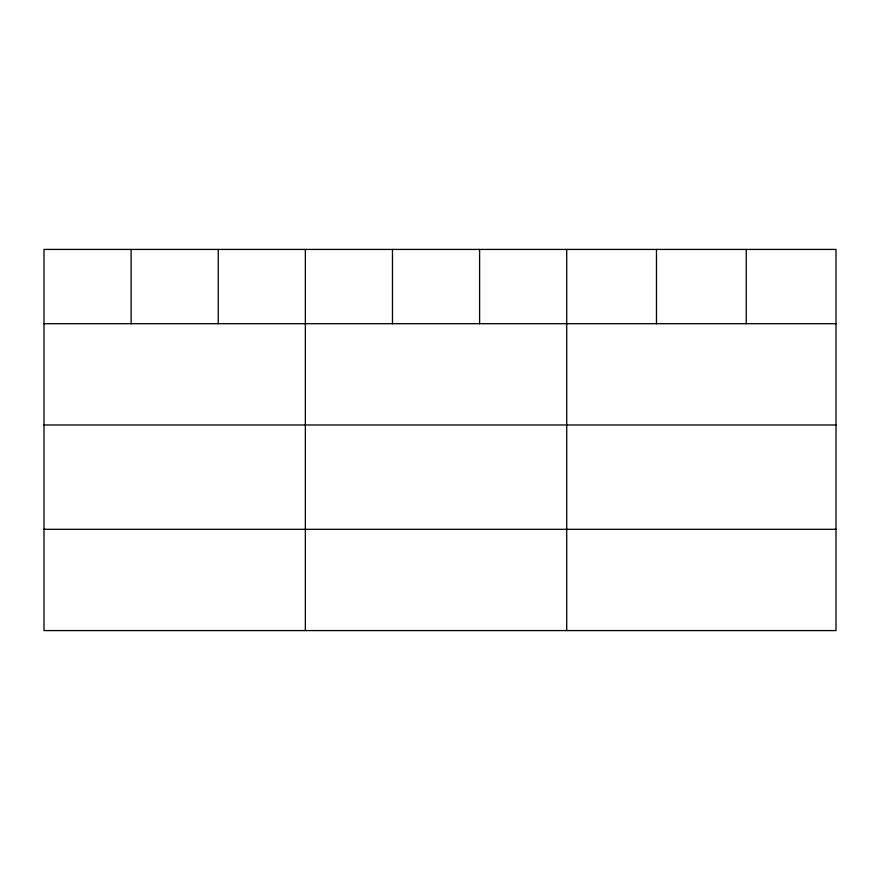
<?xml version="1.0" encoding="UTF-8"?>
<svg xmlns="http://www.w3.org/2000/svg" width="880" height="880" viewBox="0 0 880 880"><rect width="100%" height="100%" fill="white"/><g stroke="black" fill="none" stroke-linecap="round" stroke-linejoin="round"><path stroke-width="1.32" d="M836 424.974L836 249.425L44 249.425L44 630.575L836 630.575L836 424.974L44 424.974M44 323.697L836 323.697M44 529.309L836 529.309M746.24 249.425L746.24 323.697M656.48 249.425L656.48 323.697M566.72 249.425L566.72 630.575M479.6 249.425L479.6 323.697M392.48 249.425L392.48 323.697M305.36 249.425L305.36 630.575M218.24 249.425L218.24 323.697M131.12 249.425L131.12 323.697"/></g></svg>
